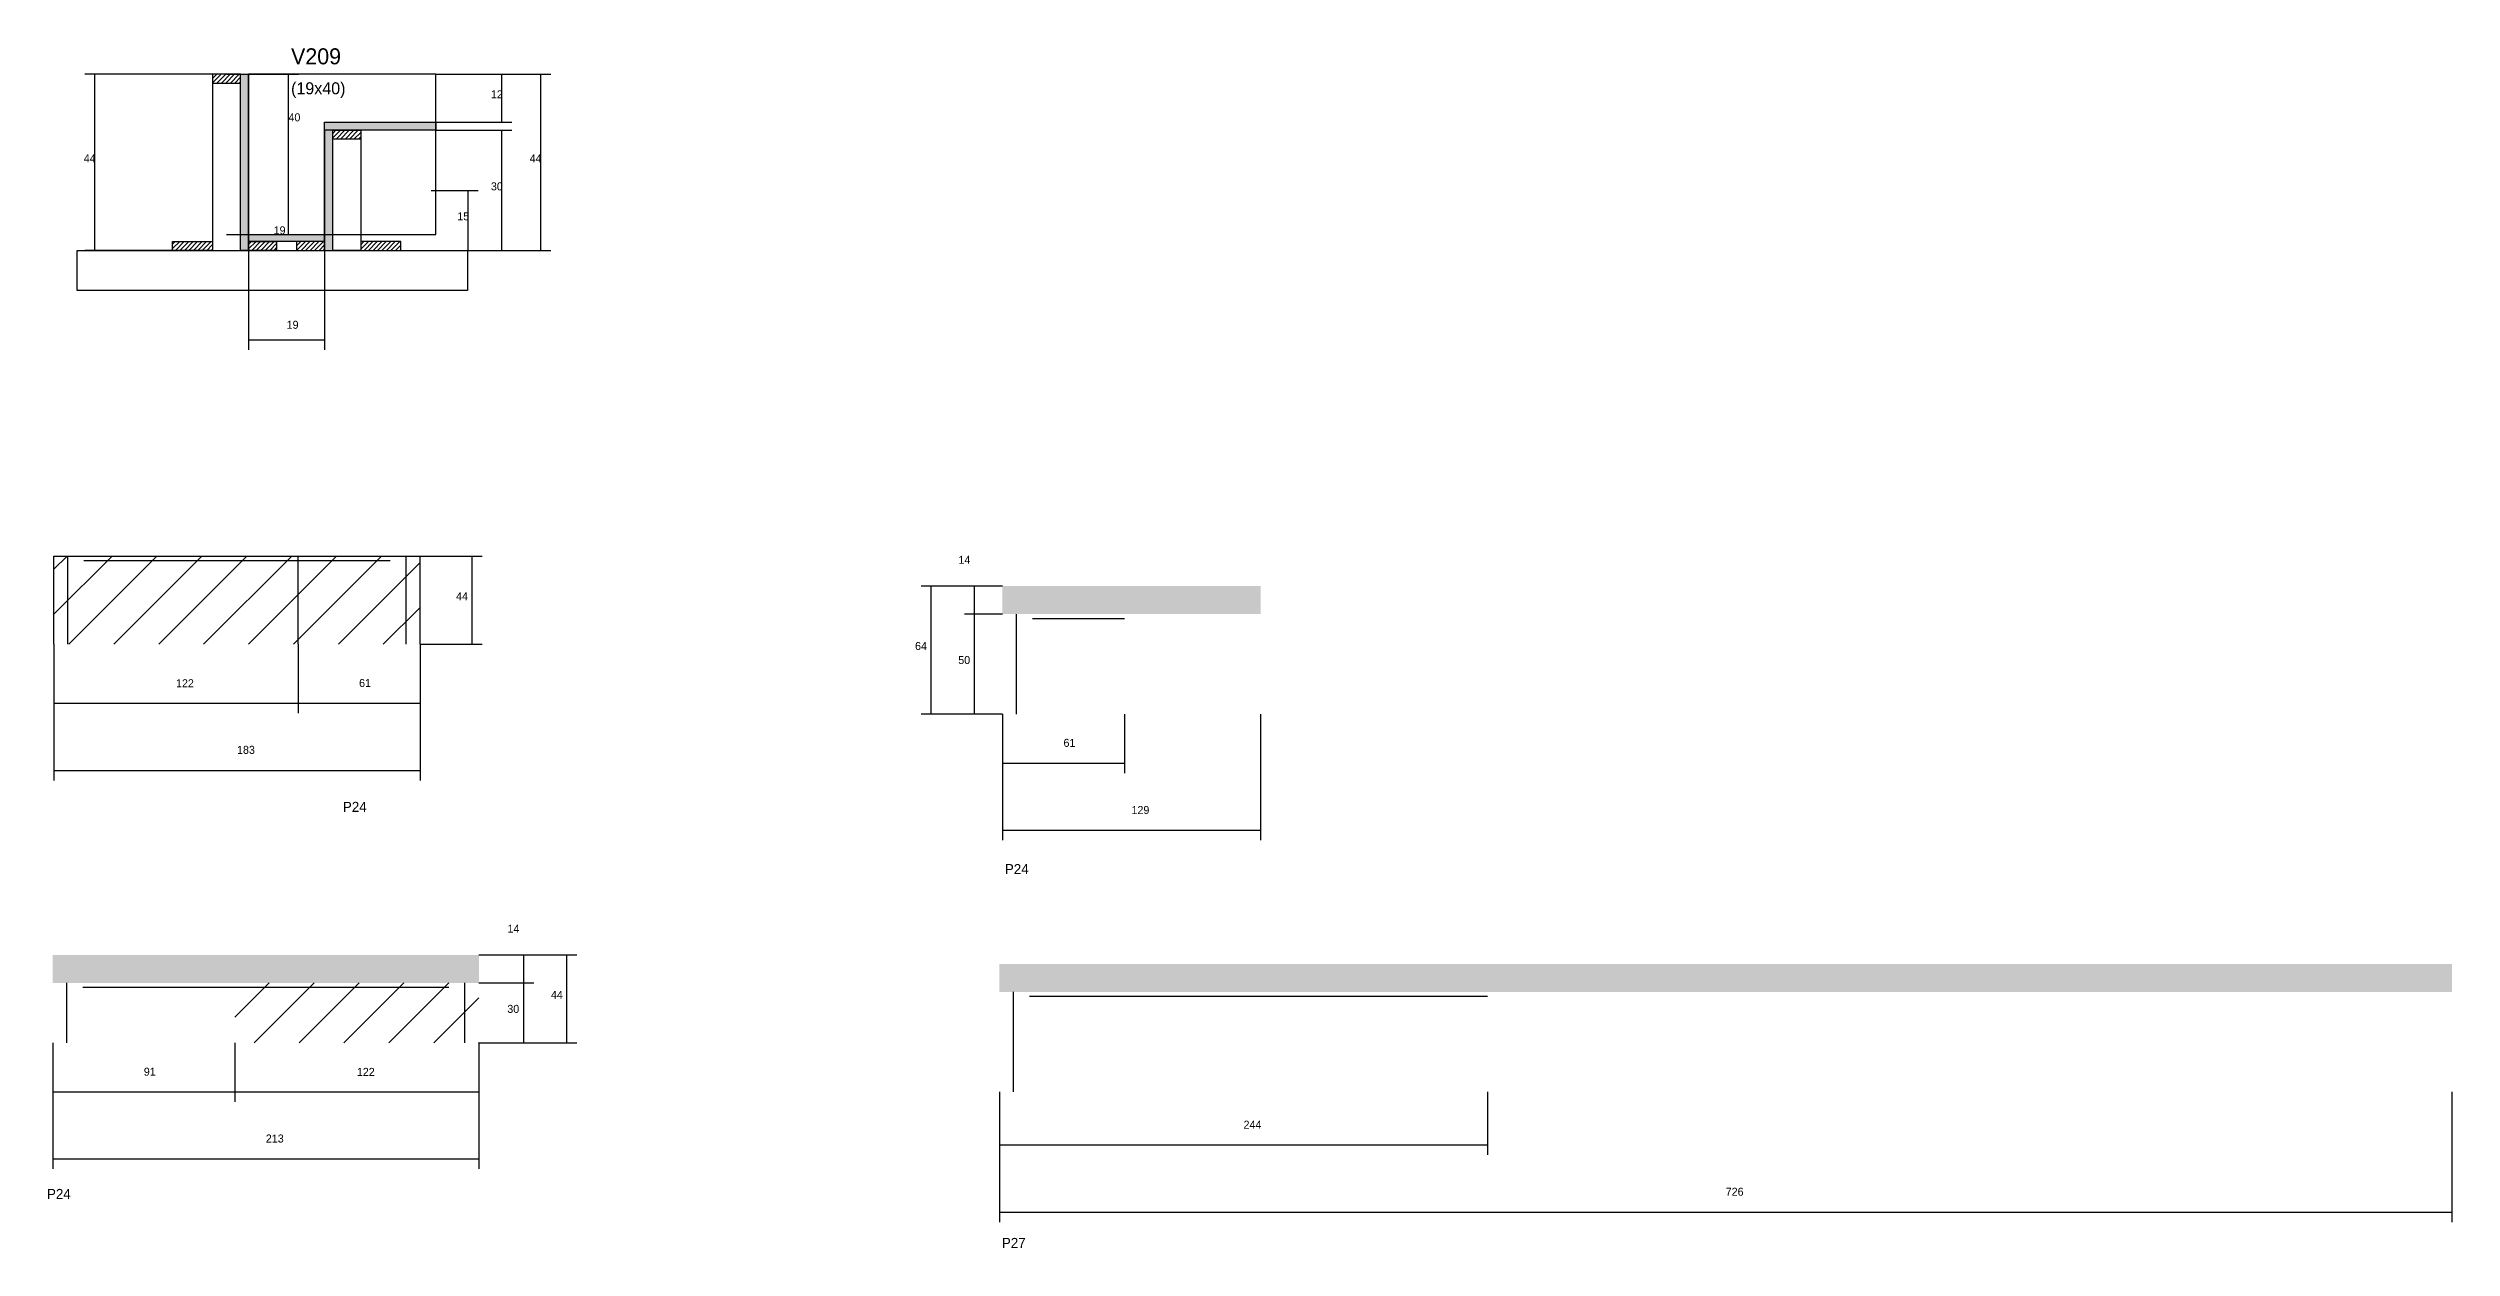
# Model space of a CAD drawing. Header units: metres. Extents: x 6475 to 8841, y 7871 to 9160.
# Drawn here: x 7640 to 8841, y 8560 to 9160 of the extents above; entities that cross this region are included whole.
import ezdxf

# ---------------------------------------------------------------- set-up
doc = ezdxf.new("R2010")
doc.units = ezdxf.units.M
for name, color, linetype in [('CONCRETO', 251, 'Continuous'), ('COTA', 241, 'Continuous'), ('Hachura', 253, 'Continuous'), ('Madeira', 126, 'Continuous'), ('NOMENCLATURA', 7, 'Continuous'), ('Painéis', 200, 'Continuous'), ('REAPROVEITAMENTO', 251, 'Continuous'), ('SARR_2.2x7', 40, 'Continuous'), ('Texto Seção', 7, 'Continuous')]:
    doc.layers.add(name, color=color, linetype=linetype)

msp = doc.modelspace()

# ---------------------------------------------------------------- hatches: boundary and pattern name
at = {"layer": 'COTA'}
h = msp.add_hatch(dxfattribs=at)
h.set_pattern_fill('AR-CONC', scale=0.03)
h.paths.add_polyline_path([(8245.6, 8891.4), (8116.6, 8891.4), (8116.6, 8891.4), (8116.6, 8877.4), (8116.6, 8877.4), (8245.6, 8877.4), (8245.6, 8877.4), (8245.6, 8891.4)])
h = msp.add_hatch(dxfattribs=at)
h.set_pattern_fill('AR-CONC', scale=0.03)
h.paths.add_polyline_path([(7854.9, 8707), (7641.9, 8707), (7641.9, 8707), (7641.9, 8693), (7641.9, 8693), (7854.9, 8693), (7854.9, 8693), (7854.9, 8707)])
h = msp.add_hatch(dxfattribs=at)
h.set_pattern_fill('AR-CONC', scale=0.03)
h.paths.add_polyline_path([(8841.1, 8702.5), (8841.1, 8688.5), (8841.1, 8688.5), (8115.1, 8688.5), (8115.1, 8688.5), (8115.1, 8702.5), (8115.1, 8702.5), (8841.1, 8702.5)])
at = {"layer": 'Hachura'}
h = msp.add_hatch(dxfattribs=at)
h.set_pattern_fill('ANSI31', scale=0.5)
h.paths.add_polyline_path([(7735.8, 9142.8), (7735.8, 9147.2), (7735.8, 9147.2), (7721.8, 9147.2), (7721.8, 9147.2), (7721.8, 9142.8), (7721.8, 9142.8), (7735.8, 9142.8)])
h = msp.add_hatch(color=8, dxfattribs=at)
h.dxf.hatch_style = 1
h.paths.add_polyline_path([(7735.8, 9147.2), (7739.8, 9147.2), (7739.8, 9147.2), (7739.8, 9059.2), (7739.8, 9059.2), (7735.8, 9059.2), (7735.8, 9059.2), (7735.8, 9147.2)])
h = msp.add_hatch(color=8, dxfattribs=at)
h.dxf.hatch_style = 1
h.paths.add_polyline_path([(7777.8, 9119.2), (7777.8, 9123.2), (7777.8, 9123.2), (7833.4, 9123.2), (7833.4, 9123.2), (7833.4, 9119.2), (7833.4, 9119.2), (7777.8, 9119.2)])
h = msp.add_hatch(color=8, dxfattribs=at)
h.dxf.hatch_style = 1
h.paths.add_polyline_path([(7781.8, 9119.2), (7777.8, 9119.2), (7777.8, 9119.2), (7777.8, 9059.2), (7777.8, 9059.2), (7781.8, 9059.2), (7781.8, 9059.2), (7781.8, 9119.2)])
h = msp.add_hatch(dxfattribs=at)
h.set_pattern_fill('ANSI31', scale=0.5)
h.paths.add_polyline_path([(7781.8, 9114.8), (7781.8, 9119.2), (7781.8, 9119.2), (7795.8, 9119.2), (7795.8, 9119.2), (7795.8, 9114.8), (7795.8, 9114.8), (7781.8, 9114.8)])
h = msp.add_hatch(dxfattribs=at)
h.set_pattern_fill('ANSI31', scale=0.5)
h.paths.add_polyline_path([(7701.8, 9059.2), (7701.8, 9063.6), (7701.8, 9063.6), (7721.8, 9063.6), (7721.8, 9063.6), (7721.8, 9059.2), (7721.8, 9059.2), (7701.8, 9059.2)])
h = msp.add_hatch(color=8, dxfattribs=at)
h.dxf.hatch_style = 1
h.paths.add_polyline_path([(7739.8, 9063.6), (7739.8, 9067.2), (7739.8, 9067.2), (7777.8, 9067.2), (7777.8, 9067.2), (7777.8, 9063.6), (7777.8, 9063.6), (7739.8, 9063.6)])
h = msp.add_hatch(dxfattribs=at)
h.set_pattern_fill('ANSI31', scale=0.5)
h.paths.add_polyline_path([(7739.8, 9059.2), (7739.8, 9063.6), (7739.8, 9063.6), (7753.8, 9063.6), (7753.8, 9063.6), (7753.8, 9059.2), (7753.8, 9059.2), (7739.8, 9059.2)])
h = msp.add_hatch(dxfattribs=at)
h.set_pattern_fill('ANSI31', scale=0.5)
h.paths.add_polyline_path([(7777.8, 9059.2), (7777.8, 9063.6), (7777.8, 9063.6), (7763.8, 9063.6), (7763.8, 9063.6), (7763.8, 9059.2), (7763.8, 9059.2), (7777.8, 9059.2)])
h = msp.add_hatch(dxfattribs=at)
h.set_pattern_fill('ANSI31', scale=0.5)
h.paths.add_polyline_path([(7815.8, 9059.2), (7815.8, 9063.6), (7815.8, 9063.6), (7795.8, 9063.6), (7795.8, 9063.6), (7795.8, 9059.2), (7795.8, 9059.2), (7815.8, 9059.2)])
at = {"layer": 'REAPROVEITAMENTO'}
h = msp.add_hatch(dxfattribs=at)
h.set_pattern_fill('ANSI31', scale=5)
h.paths.add_polyline_path([(7642.5, 8906.3), (7642.5, 8862.3), (7642.5, 8862.3), (7825.5, 8862.3), (7825.5, 8862.3), (7825.5, 8906.3), (7825.5, 8906.3), (7642.5, 8906.3)])
h = msp.add_hatch(dxfattribs=at)
h.set_pattern_fill('ANSI31', scale=5)
h.paths.add_polyline_path([(7732.9, 8693), (7732.9, 8663), (7732.9, 8663), (7854.9, 8663), (7854.9, 8663), (7854.9, 8693), (7854.9, 8693), (7732.9, 8693)])

# ---------------------------------------------------------------- linework, layer by layer
at = {"layer": 'CONCRETO'}
for points in [[(7833.4, 9123.2), (7833.4, 9147.2), (7739.8, 9147.2), (7739.8, 9119.2), (7739.8, 9119.2), (7739.8, 9067.2), (7777.8, 9067.2), (7777.8, 9123.2)], [(7739.8, 9067.2), (7833.4, 9067.2), (7833.4, 9147.2), (7739.8, 9147.2)]]:
    msp.add_lwpolyline(points, close=True, dxfattribs=at)
at = {"layer": 'COTA'}
for p, q in [((7721.8, 9147.2), (7657.9, 9147.2)), ((7662.9, 9059.2), (7662.9, 9147.2)), ((7728.8, 9147.2), (7764.7, 9147.2)), ((7759.7, 9067.2), (7759.7, 9147.2)), ((7833.4, 9147.2), (7890.8, 9147.2)), ((7833.4, 9147.2), (7871.4, 9147.2)), ((7866.4, 9123.2), (7866.4, 9147.2)), ((7885.8, 9059.2), (7885.8, 9147.2)), ((7833.4, 9123.2), (7871.4, 9123.2)), ((7833.4, 9119.2), (7871.4, 9119.2)), ((7866.4, 9059.2), (7866.4, 9119.2)), ((7831.1, 9089.2), (7854.6, 9089.2)), ((7849.6, 9059.2), (7849.6, 9089.2)), ((7739.8, 9059.2), (7739.8, 9072.2)), ((7777.8, 9059.2), (7777.8, 9072.2)), ((7728.8, 9067.2), (7764.7, 9067.2)), ((7739.8, 9067.2), (7777.8, 9067.2)), ((7706.2, 9059.2), (7657.9, 9059.2)), ((7739.8, 9059.2), (7739.8, 9009.5)), ((7777.8, 9059.2), (7777.8, 9009.5)), ((7811.4, 9059.2), (7890.8, 9059.2)), ((7811.4, 9059.2), (7871.4, 9059.2)), ((7831.1, 9059.2), (7854.6, 9059.2)), ((7739.8, 9014.5), (7777.8, 9014.5)), ((7825.5, 8906.3), (7856.6, 8906.3)), ((7851.6, 8862.3), (7851.6, 8906.3)), ((8116.6, 8891.4), (8076, 8891.4)), ((8081, 8827.4), (8081, 8891.4)), ((8116.6, 8891.4), (8097.7, 8891.4)), ((8102.7, 8877.4), (8102.7, 8891.4)), ((8116.6, 8877.4), (8097.7, 8877.4)), ((8116.6, 8877.4), (8097.7, 8877.4)), ((8102.7, 8827.4), (8102.7, 8877.4)), ((7642.5, 8862.3), (7642.5, 8827.8)), ((7642.5, 8862.3), (7642.5, 8794.2)), ((7764.5, 8862.3), (7764.5, 8827.8)), ((7764.5, 8862.3), (7764.5, 8827.8)), ((7825.5, 8862.3), (7825.5, 8827.8)), ((7825.5, 8862.3), (7825.5, 8794.2)), ((7825.5, 8862.3), (7856.6, 8862.3)), ((7642.5, 8832.8), (7764.5, 8832.8)), ((7764.5, 8832.8), (7825.5, 8832.8)), ((8116.6, 8827.4), (8076, 8827.4)), ((8116.6, 8827.4), (8097.7, 8827.4)), ((8116.6, 8827.4), (8116.6, 8797.9)), ((8116.6, 8827.4), (8116.6, 8764.3)), ((8177.6, 8827.4), (8177.6, 8797.9)), ((8245.6, 8827.4), (8245.6, 8764.3)), ((7642.5, 8799.2), (7825.5, 8799.2)), ((8116.6, 8802.9), (8177.6, 8802.9)), ((8116.6, 8769.3), (8245.6, 8769.3)), ((7854.9, 8707), (7903.9, 8707)), ((7854.9, 8707), (7882.3, 8707)), ((7877.3, 8693), (7877.3, 8707)), ((7898.9, 8663), (7898.9, 8707)), ((7854.9, 8693), (7882.3, 8693)), ((7854.9, 8693), (7882.3, 8693)), ((7877.3, 8663), (7877.3, 8693)), ((7641.9, 8663), (7641.9, 8633.5)), ((7641.9, 8663), (7641.9, 8600)), ((7732.9, 8663), (7732.9, 8633.5)), ((7732.9, 8663), (7732.9, 8633.5)), ((7854.9, 8663), (7854.9, 8633.5)), ((7854.9, 8663), (7854.9, 8600)), ((7854.9, 8663), (7903.9, 8663)), ((7854.9, 8663), (7882.3, 8663)), ((7641.9, 8638.5), (7732.9, 8638.5)), ((7732.9, 8638.5), (7854.9, 8638.5)), ((8115.1, 8638.5), (8115.1, 8607)), ((8115.1, 8638.5), (8115.1, 8573.4)), ((8359.1, 8638.5), (8359.1, 8607)), ((8841.1, 8638.5), (8841.1, 8573.4)), ((7641.9, 8605), (7854.9, 8605)), ((8115.1, 8612), (8359.1, 8612)), ((8115.1, 8578.4), (8841.1, 8578.4))]:
    msp.add_line(p, q, dxfattribs=at)
at = {"layer": 'Madeira'}
for points in [[(7735.8, 9142.8), (7735.8, 9147.2), (7721.8, 9147.2), (7721.8, 9142.8)], [(7735.8, 9147.2), (7721.8, 9147.2), (7721.8, 9059.2), (7735.8, 9059.2)], [(7781.8, 9114.8), (7781.8, 9119.2), (7795.8, 9119.2), (7795.8, 9114.8)], [(7781.8, 9119.2), (7795.8, 9119.2), (7795.8, 9059.2), (7781.8, 9059.2)], [(7701.8, 9059.2), (7701.8, 9063.6), (7721.8, 9063.6), (7721.8, 9059.2)], [(7739.8, 9059.2), (7739.8, 9063.6), (7753.8, 9063.6), (7753.8, 9059.2)], [(7777.8, 9059.2), (7777.8, 9063.6), (7763.8, 9063.6), (7763.8, 9059.2)], [(7815.8, 9059.2), (7815.8, 9063.6), (7795.8, 9063.6), (7795.8, 9059.2)], [(7849.2, 9039.2), (7654.1, 9039.2), (7654.1, 9059.2), (7849.2, 9059.2)]]:
    msp.add_lwpolyline(points, close=True, dxfattribs=at)
at = {"layer": 'Painéis'}
for p, q in [((7739.8, 9059.2), (7739.8, 9147.2)), ((7777.8, 9123.2), (7833.4, 9123.2)), ((7777.8, 9119.2), (7777.8, 9123.2)), ((7833.4, 9119.2), (7833.4, 9123.2)), ((7777.8, 9059.2), (7777.8, 9119.2)), ((7739.8, 9067.2), (7777.8, 9067.2)), ((7739.8, 9063.6), (7739.8, 9067.2)), ((7777.8, 9063.6), (7777.8, 9067.2)), ((7642.5, 8906.3), (7825.5, 8906.3)), ((7642.5, 8862.3), (7642.5, 8906.3)), ((7764.5, 8862.3), (7764.5, 8906.3)), ((7825.5, 8862.3), (7825.5, 8906.3))]:
    msp.add_line(p, q, dxfattribs=at)
for points in [[(7735.8, 9147.2), (7739.8, 9147.2), (7739.8, 9059.2), (7735.8, 9059.2)], [(7777.8, 9119.2), (7777.8, 9123.2), (7833.4, 9123.2), (7833.4, 9119.2)], [(7781.8, 9119.2), (7777.8, 9119.2), (7777.8, 9059.2), (7781.8, 9059.2)], [(7739.8, 9063.6), (7739.8, 9067.2), (7777.8, 9067.2), (7777.8, 9063.6)]]:
    msp.add_lwpolyline(points, close=True, dxfattribs=at)
at = {"layer": 'SARR_2.2x7'}
for p, q in [((7649.5, 8862.3), (7649.5, 8906.3)), ((7657.5, 8904.1), (7764.5, 8904.1)), ((7764.5, 8904.1), (7810.5, 8904.1)), ((7818.5, 8862.3), (7818.5, 8906.3)), ((8123.6, 8827.4), (8123.6, 8877.4)), ((8131.6, 8875.2), (8177.6, 8875.2)), ((7648.9, 8663), (7648.9, 8693)), ((7656.9, 8690.8), (7732.9, 8690.8)), ((7732.9, 8690.8), (7839.9, 8690.8)), ((7847.9, 8663), (7847.9, 8693)), ((8122.1, 8638.5), (8122.1, 8688.5)), ((8130.1, 8686.3), (8359.1, 8686.3))]:
    msp.add_line(p, q, dxfattribs=at)

# ---------------------------------------------------------------- texts
at = {"layer": 'COTA'}
for s, p in [('12', (7860.9, 9135.2)), ('40', (7759.7, 9123.7)), ('44', (7657.4, 9103.2)), ('44', (7880.3, 9103.2)), ('30', (7860.9, 9089.2)), ('15', (7844.1, 9074.2)), ('19', (7752.3, 9067.2)), ('19', (7758.8, 9020)), ('14', (8094.6, 8902.5)), ('44', (7843.5, 8884.3)), ('64', (8072.9, 8859.4)), ('50', (8094.5, 8852.4)), ('122', (7703.5, 8840.8)), ('61', (7795, 8840.9)), ('183', (7734, 8807.5)), ('61', (8147.1, 8811)), ('129', (8181.1, 8777.4)), ('14', (7869.2, 8718.1)), ('44', (7890.9, 8685)), ('30', (7869.1, 8678)), ('91', (7687.4, 8646.6)), ('122', (7793.9, 8646.5)), ('213', (7748.4, 8613.2)), ('244', (8237.1, 8620.1)), ('726', (8478.1, 8586.6))]:
    msp.add_text(s, height=4, dxfattribs=at).set_placement(p)
at = {"layer": 'NOMENCLATURA'}
for s, p in [('P24', (7786.9, 8778.5)), ('P24', (8117.8, 8747.4)), ('P24', (7639, 8585)), ('P27', (8116.3, 8560.5))]:
    msp.add_text(s, height=5, dxfattribs=at).set_placement(p)
at = {"layer": 'Texto Seção'}
for s, height, p in [('V209', 8, (7761, 9152.2)), ('(19x40)', 6, (7761, 9137.2))]:
    msp.add_text(s, height=height, dxfattribs=at).set_placement(p)

doc.saveas('drawing.dxf')
